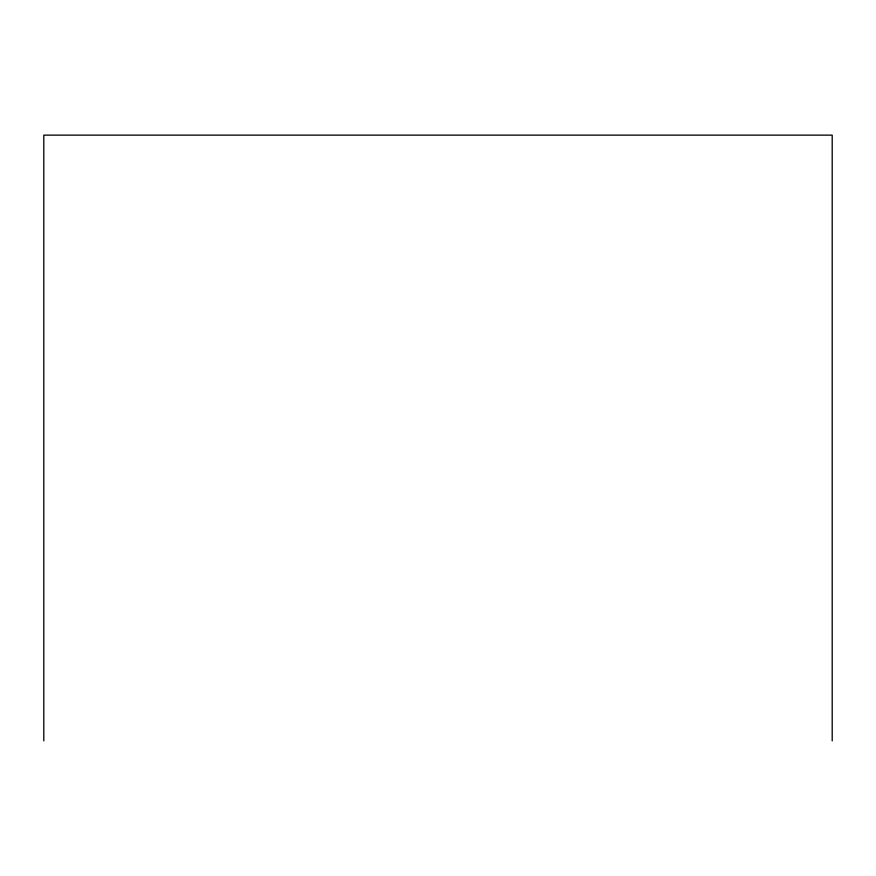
<?xml version="1.0" encoding="UTF-8"?>
<svg xmlns="http://www.w3.org/2000/svg" width="876" height="876" viewBox="0 0 876 876"><rect width="100%" height="100%" fill="white"/><g stroke="black" fill="none" stroke-linecap="round" stroke-linejoin="round"><path stroke-width="1.31" d="M832.2 740.866L832.2 135.134L43.8 135.134L43.8 740.866"/></g></svg>
